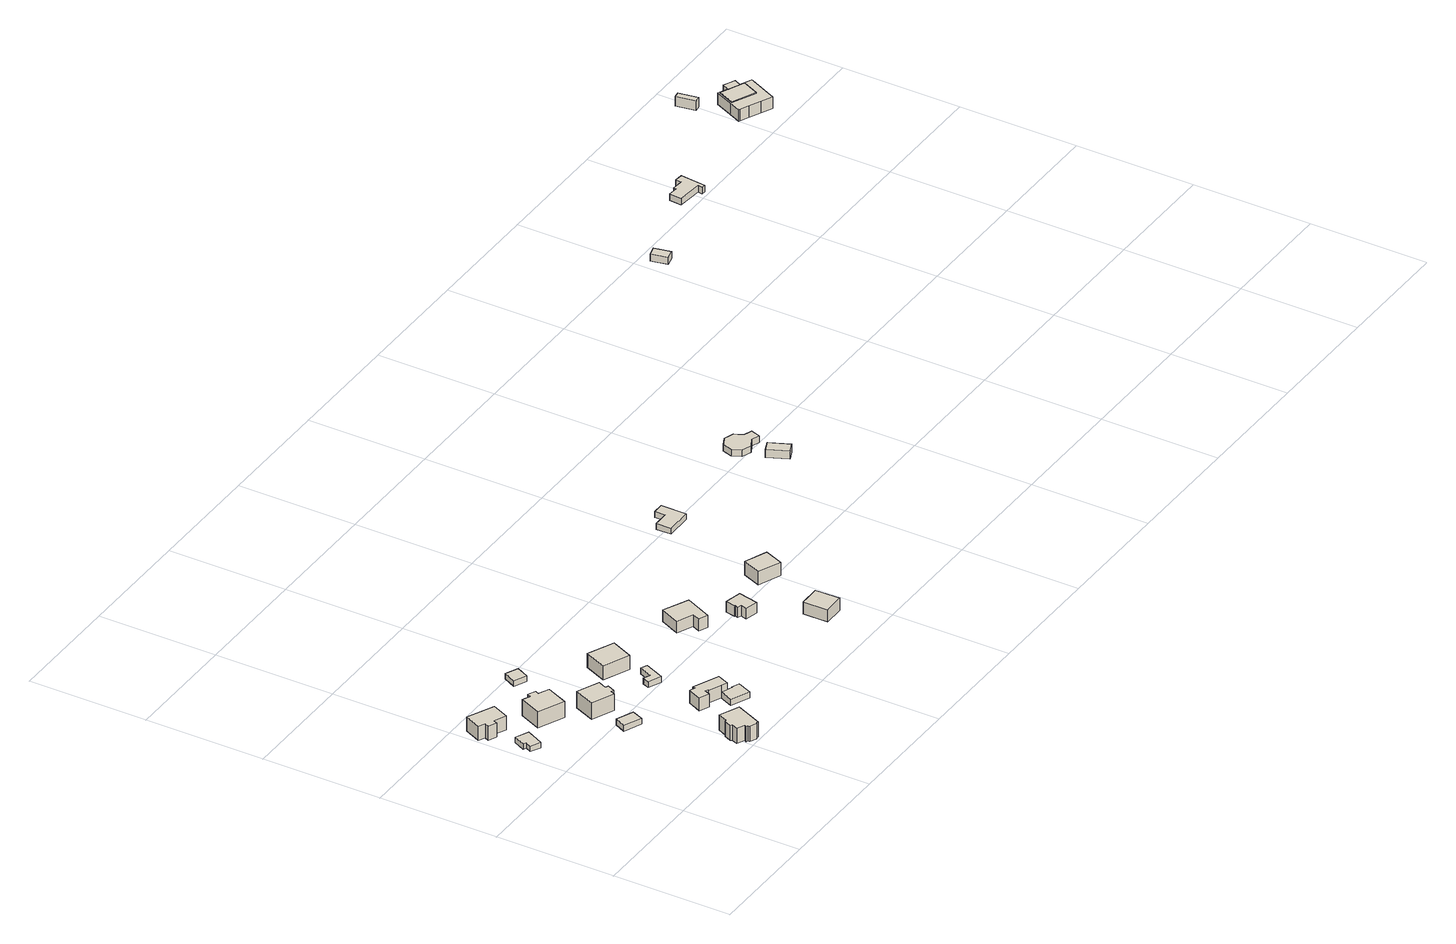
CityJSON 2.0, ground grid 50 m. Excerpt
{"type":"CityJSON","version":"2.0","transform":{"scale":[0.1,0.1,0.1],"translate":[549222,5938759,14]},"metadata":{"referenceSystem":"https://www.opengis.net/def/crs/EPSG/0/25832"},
"CityObjects":{
"building1":{"type":"Building","attributes":{"Gemeindeschluessel":"02200227","Geometrietyp2DReferenz":"3000","BezugspunktDach":"2000","function":"31001_1310","measuredHeight":2.78,"storeysAboveGround":1},"address":[{"country":"Germany","locality":"Hamburg","postcode":"22559"}],"geometry":[{"type":"Solid","lod":"1","boundaries":[[[[0,1,2,3,4,5]],[[6,7,8,9,10,11]],[[4,6,11,5]],[[3,7,6,4]],[[2,8,7,3]],[[1,9,8,2]],[[0,10,9,1]],[[5,11,10,0]]]]}]},
"building2":{"type":"Building","attributes":{"Gemeindeschluessel":"02200227","Geometrietyp2DReferenz":"3000","BezugspunktDach":"2000","function":"31001_1010","measuredHeight":8.34,"storeysAboveGround":1},"address":[{"country":"Germany","locality":"Hamburg","thoroughfareNumber":"13","thoroughfareName":"Wespenstieg","postcode":"22559"}],"geometry":[{"type":"Solid","lod":"1","boundaries":[[[[12,13,14,15,16,17,18,19]],[[20,21,22,23,24,25,26,27]],[[18,20,27,19]],[[17,21,20,18]],[[16,22,21,17]],[[15,23,22,16]],[[14,24,23,15]],[[13,25,24,14]],[[12,26,25,13]],[[19,27,26,12]]]]}]},
"building3":{"type":"Building","attributes":{"Gemeindeschluessel":"02200227","Geometrietyp2DReferenz":"3000","BezugspunktDach":"2000","function":"31001_1010","measuredHeight":10.02,"storeysAboveGround":1},"address":[{"country":"Germany","locality":"Hamburg","thoroughfareNumber":"11","thoroughfareName":"Wespenstieg","postcode":"22559"}],"geometry":[{"type":"Solid","lod":"1","boundaries":[[[[28,29,30,31,32,33,34,35]],[[36,37,38,39,40,41,42,43]],[[34,36,43,35]],[[33,37,36,34]],[[32,38,37,33]],[[31,39,38,32]],[[30,40,39,31]],[[29,41,40,30]],[[28,42,41,29]],[[35,43,42,28]]]]}]},
"building4":{"type":"Building","attributes":{"Gemeindeschluessel":"02200227","Geometrietyp2DReferenz":"3000","BezugspunktDach":"2000","function":"31001_2460","measuredHeight":2.97,"storeysAboveGround":1},"address":[{"country":"Germany","locality":"Hamburg","thoroughfareName":"Wespenstieg","postcode":"22559"}],"geometry":[{"type":"Solid","lod":"1","boundaries":[[[[44,45,46,47]],[[48,49,50,51]],[[46,48,51,47]],[[45,49,48,46]],[[44,50,49,45]],[[47,51,50,44]]]]}]},
"building5":{"type":"Building","attributes":{"Gemeindeschluessel":"02200227","Geometrietyp2DReferenz":"3000","BezugspunktDach":"2000","function":"31001_1010","measuredHeight":7.99,"storeysAboveGround":1},"address":[{"country":"Germany","locality":"Hamburg","thoroughfareNumber":"10a","thoroughfareName":"Hummelstieg","postcode":"22559"}],"geometry":[{"type":"Solid","lod":"1","boundaries":[[[[52,53,54,55,56,57,58,59,60,61,62,63,64,65]],[[66,67,68,69,70,71,72,73,74,75,76,77,78,79]],[[64,66,79,65]],[[63,67,66,64]],[[62,68,67,63]],[[61,69,68,62]],[[60,70,69,61]],[[59,71,70,60]],[[58,72,71,59]],[[57,73,72,58]],[[56,74,73,57]],[[55,75,74,56]],[[54,76,75,55]],[[53,77,76,54]],[[52,78,77,53]],[[65,79,78,52]]]]}]},
"building6":{"type":"Building","attributes":{"Gemeindeschluessel":"02200227","Geometrietyp2DReferenz":"3000","BezugspunktDach":"2000","function":"31001_1010","measuredHeight":10.32,"storeysAboveGround":1},"address":[{"country":"Germany","locality":"Hamburg","thoroughfareNumber":"9","thoroughfareName":"Wespenstieg","postcode":"22559"}],"geometry":[{"type":"Solid","lod":"1","boundaries":[[[[80,81,82,83,84,85,86,87]],[[88,89,90,91,92,93,94,95]],[[86,88,95,87]],[[85,89,88,86]],[[84,90,89,85]],[[83,91,90,84]],[[82,92,91,83]],[[81,93,92,82]],[[80,94,93,81]],[[87,95,94,80]]]]}]},
"building7":{"type":"Building","attributes":{"Gemeindeschluessel":"02200227","Geometrietyp2DReferenz":"3000","BezugspunktDach":"2000","function":"31001_2460","measuredHeight":2.4,"storeysAboveGround":1},"address":[{"country":"Germany","locality":"Hamburg","thoroughfareName":"Wespenstieg","postcode":"22559"}],"geometry":[{"type":"Solid","lod":"1","boundaries":[[[[96,97,98,99]],[[100,101,102,103]],[[98,100,103,99]],[[97,101,100,98]],[[96,102,101,97]],[[99,103,102,96]]]]}]},
"building8":{"type":"Building","attributes":{"Gemeindeschluessel":"02200227","Geometrietyp2DReferenz":"3000","BezugspunktDach":"2000","function":"31001_1010","measuredHeight":6.11,"storeysAboveGround":1},"address":[{"country":"Germany","locality":"Hamburg","thoroughfareNumber":"5","thoroughfareName":"Wespenstieg","postcode":"22559"}],"geometry":[{"type":"Solid","lod":"1","boundaries":[[[[104,105,106,107,108,109,110,111,112,113,114]],[[115,116,117,118,119,120,121,122,123,124,125]],[[113,115,125,114]],[[112,116,115,113]],[[111,117,116,112]],[[110,118,117,111]],[[109,119,118,110]],[[108,120,119,109]],[[107,121,120,108]],[[106,122,121,107]],[[105,123,122,106]],[[104,124,123,105]],[[114,125,124,104]]]]}]},
"building9":{"type":"Building","attributes":{"Gemeindeschluessel":"02200227","Geometrietyp2DReferenz":"3000","BezugspunktDach":"2000","function":"31001_2460","measuredHeight":2.77,"storeysAboveGround":1},"address":[{"country":"Germany","locality":"Hamburg","thoroughfareName":"Wespenstieg","postcode":"22559"}],"geometry":[{"type":"Solid","lod":"1","boundaries":[[[[126,127,128,129,130,131,132]],[[133,134,135,136,137,138,139]],[[131,133,139,132]],[[130,134,133,131]],[[129,135,134,130]],[[128,136,135,129]],[[127,137,136,128]],[[126,138,137,127]],[[132,139,138,126]]]]}]},
"building10":{"type":"Building","attributes":{"Gemeindeschluessel":"02200227","Geometrietyp2DReferenz":"3000","BezugspunktDach":"2000","function":"31001_2460","measuredHeight":3.55,"storeysAboveGround":1},"address":[{"country":"Germany","locality":"Hamburg","thoroughfareName":"Wespenstieg","postcode":"22559"}],"geometry":[{"type":"Solid","lod":"1","boundaries":[[[[140,141,142,143,144,145]],[[146,147,148,149,150,151]],[[144,146,151,145]],[[143,147,146,144]],[[142,148,147,143]],[[141,149,148,142]],[[140,150,149,141]],[[145,151,150,140]]]]}]},
"building11":{"type":"Building","attributes":{"Gemeindeschluessel":"02200227","Geometrietyp2DReferenz":"3000","BezugspunktDach":"2000","function":"31001_1010","measuredHeight":8.36,"storeysAboveGround":1},"address":[{"country":"Germany","locality":"Hamburg","thoroughfareNumber":"7","thoroughfareName":"Wespenstieg","postcode":"22559"}],"geometry":[{"type":"Solid","lod":"1","boundaries":[[[[152,153,154,155]],[[156,157,158,159]],[[154,156,159,155]],[[153,157,156,154]],[[152,158,157,153]],[[155,159,158,152]]]]}]},
"building12":{"type":"Building","attributes":{"Gemeindeschluessel":"02200227","Geometrietyp2DReferenz":"3000","BezugspunktDach":"2000","function":"31001_1010","measuredHeight":8.3,"storeysAboveGround":1},"address":[{"country":"Germany","locality":"Hamburg","thoroughfareNumber":"3","thoroughfareName":"Wespenstieg","postcode":"22559"}],"geometry":[{"type":"Solid","lod":"1","boundaries":[[[[160,161,162,163,164,165]],[[166,167,168,169,170,171]],[[164,166,171,165]],[[163,167,166,164]],[[162,168,167,163]],[[161,169,168,162]],[[160,170,169,161]],[[165,171,170,160]]]]}]},
"building13":{"type":"Building","attributes":{"Gemeindeschluessel":"02200227","Geometrietyp2DReferenz":"3000","BezugspunktDach":"2000","function":"31001_1010","measuredHeight":4.56,"storeysAboveGround":1},"address":[{"country":"Germany","locality":"Hamburg","thoroughfareNumber":"1a","thoroughfareName":"Wespenstieg","postcode":"22559"}],"geometry":[{"type":"Solid","lod":"1","boundaries":[[[[172,173,174,175,176,177,178,179]],[[180,181,182,183,184,185,186,187]],[[178,180,187,179]],[[177,181,180,178]],[[176,182,181,177]],[[175,183,182,176]],[[174,184,183,175]],[[173,185,184,174]],[[172,186,185,173]],[[179,187,186,172]]]]}]},
"building14":{"type":"Building","attributes":{"Gemeindeschluessel":"02200227","Geometrietyp2DReferenz":"3000","BezugspunktDach":"2000","function":"31001_1010","measuredHeight":7.18,"storeysAboveGround":1},"address":[{"country":"Germany","locality":"Hamburg","thoroughfareNumber":"147","thoroughfareName":"Sandmoorweg","postcode":"22559"}],"geometry":[{"type":"Solid","lod":"1","boundaries":[[[[188,189,190,191]],[[192,193,194,195]],[[190,192,195,191]],[[189,193,192,190]],[[188,194,193,189]],[[191,195,194,188]]]]}]},
"building15":{"type":"Building","attributes":{"Gemeindeschluessel":"02200227","Geometrietyp2DReferenz":"3000","BezugspunktDach":"2000","function":"31001_1010","measuredHeight":8.28,"storeysAboveGround":1},"address":[{"country":"Germany","locality":"Hamburg","thoroughfareNumber":"1","thoroughfareName":"Wespenstieg","postcode":"22559"}],"geometry":[{"type":"Solid","lod":"1","boundaries":[[[[196,197,198,199]],[[200,201,202,203]],[[198,200,203,199]],[[197,201,200,198]],[[196,202,201,197]],[[199,203,202,196]]]]}]},
"building16":{"type":"Building","attributes":{"Gemeindeschluessel":"02200227","Geometrietyp2DReferenz":"3000","BezugspunktDach":"2000","function":"31001_2080","measuredHeight":2.9,"storeysAboveGround":1},"address":[{"country":"Germany","locality":"Hamburg","thoroughfareName":"Sandmoorweg","postcode":"22559"}],"geometry":[{"type":"Solid","lod":"1","boundaries":[[[[204,205,206,207,208,209]],[[210,211,212,213,214,215]],[[208,210,215,209]],[[207,211,210,208]],[[206,212,211,207]],[[205,213,212,206]],[[204,214,213,205]],[[209,215,214,204]]]]}]},
"building17":{"type":"Building","attributes":{"Gemeindeschluessel":"02200227","Geometrietyp2DReferenz":"3000","BezugspunktDach":"2000","function":"31001_3260","measuredHeight":3.91,"storeysAboveGround":1},"address":[{"country":"Germany","locality":"Hamburg","thoroughfareName":"Sandmoorweg","postcode":"22559"}],"geometry":[{"type":"Solid","lod":"1","boundaries":[[[[216,217,218,219]],[[220,221,222,223]],[[218,220,223,219]],[[217,221,220,218]],[[216,222,221,217]],[[219,223,222,216]]]]}]},
"building18":{"type":"Building","attributes":{"Gemeindeschluessel":"02200227","Geometrietyp2DReferenz":"3000","BezugspunktDach":"2000","function":"31001_3260","measuredHeight":3.44,"storeysAboveGround":1},"address":[{"country":"Germany","locality":"Hamburg","thoroughfareName":"Sandmoorweg","postcode":"22559"}],"geometry":[{"type":"Solid","lod":"1","boundaries":[[[[224,225,226,227,228,229,230,231,232,233]],[[234,235,236,237,238,239,240,241,242,243]],[[232,234,243,233]],[[231,235,234,232]],[[230,236,235,231]],[[229,237,236,230]],[[228,238,237,229]],[[227,239,238,228]],[[226,240,239,227]],[[225,241,240,226]],[[224,242,241,225]],[[233,243,242,224]]]]}]},
"building19":{"type":"Building","attributes":{"Gemeindeschluessel":"02200227","Geometrietyp2DReferenz":"3000","BezugspunktDach":"2000","function":"31001_3260","measuredHeight":3.34,"storeysAboveGround":1},"address":[{"country":"Germany","locality":"Hamburg","thoroughfareName":"Sandmoorweg","postcode":"22559"}],"geometry":[{"type":"Solid","lod":"1","boundaries":[[[[244,245,246,247]],[[248,249,250,251]],[[246,248,251,247]],[[245,249,248,246]],[[244,250,249,245]],[[247,251,250,244]]]]}]},
"building20":{"type":"Building","attributes":{"Gemeindeschluessel":"02200227","Geometrietyp2DReferenz":"3000","BezugspunktDach":"2000","function":"31001_3260","measuredHeight":3.31,"storeysAboveGround":1},"address":[{"country":"Germany","locality":"Hamburg","thoroughfareName":"Sandmoorweg","postcode":"22559"}],"geometry":[{"type":"Solid","lod":"1","boundaries":[[[[252,253,254,255,256,257,258,259,260,261]],[[262,263,264,265,266,267,268,269,270,271]],[[260,262,271,261]],[[259,263,262,260]],[[258,264,263,259]],[[257,265,264,258]],[[256,266,265,257]],[[255,267,266,256]],[[254,268,267,255]],[[253,269,268,254]],[[252,270,269,253]],[[261,271,270,252]]]]}]},
"building21":{"type":"Building","attributes":{"Gemeindeschluessel":"02200227","Geometrietyp2DReferenz":"3000","BezugspunktDach":"2000","function":"51009_1610","measuredHeight":4.38},"address":[{"country":"Germany","locality":"Hamburg","postcode":"22559"}],"geometry":[{"type":"Solid","lod":"1","boundaries":[[[[272,273,274,275]],[[276,277,278,279]],[[274,276,279,275]],[[273,277,276,274]],[[272,278,277,273]],[[275,279,278,272]]]]}]},
"building22":{"type":"Building","attributes":{"Gemeindeschluessel":"02200227","Geometrietyp2DReferenz":"3000","BezugspunktDach":"2000","function":"51009_1610","measuredHeight":5.76},"address":[{"country":"Germany","locality":"Hamburg","postcode":"22559"}],"geometry":[{"type":"Solid","lod":"1","boundaries":[[[[280,281,282,283,284,285,286,287,288,289,290,291,292,293,294,295],[296,297,298,299,300,301,302,303,304,305,306]],[[307,308,309,310,311,312,313,314,315,316,317,318,319,320,321,322],[323,324,325,326,327,328,329,330,331,332,333]],[[294,307,322,295]],[[293,308,307,294]],[[292,309,308,293]],[[291,310,309,292]],[[290,311,310,291]],[[289,312,311,290]],[[288,313,312,289]],[[287,314,313,288]],[[286,315,314,287]],[[285,316,315,286]],[[284,317,316,285]],[[283,318,317,284]],[[282,319,318,283]],[[281,320,319,282]],[[280,321,320,281]],[[295,322,321,280]],[[305,323,333,306]],[[304,324,323,305]],[[303,325,324,304]],[[302,326,325,303]],[[301,327,326,302]],[[300,328,327,301]],[[299,329,328,300]],[[298,330,329,299]],[[297,331,330,298]],[[296,332,331,297]],[[306,333,332,296]]]]}]},
"building23":{"type":"Building","attributes":{"Gemeindeschluessel":"02200227","Geometrietyp2DReferenz":"3000","BezugspunktDach":"2000","function":"31001_3260","measuredHeight":5.76,"storeysAboveGround":1},"address":[{"country":"Germany","locality":"Hamburg","thoroughfareName":"Sandmoorweg","postcode":"22559"}],"geometry":[{"type":"Solid","lod":"1","boundaries":[[[[334,335,336,337,338]],[[339,340,341,342,343]],[[337,339,343,338]],[[336,340,339,337]],[[335,341,340,336]],[[334,342,341,335]],[[338,343,342,334]]]]}]}
},
"vertices":[
[115,728,14],[80,655,14],[38,675,14],[50,700,14],[37,706,14],[60,754,14],[37,706,38],[50,700,38],[38,675,38],[80,655,38],[115,728,38],[60,754,38],
[36,947,13],[148,895,13],[117,825,13],[66,849,13],[58,831,13],[23,847,13],[32,865,13],[5,878,13],[32,865,75],[23,847,75],[58,831,75],[66,849,75],[117,825,75],[148,895,75],[36,947,75],[5,878,75],
[296,807,17],[289,791,17],[333,771,17],[292,680,17],[182,730,17],[223,821,17],[256,806,17],[264,822,17],[256,806,87],[223,821,87],[182,730,87],[292,680,87],[333,771,87],[289,791,87],[296,807,87],[264,822,87],
[401,415,16],[327,447,16],[349,494,16],[421,463,16],[349,494,41],[327,447,41],[401,415,41],[421,463,41],
[540,6,12],[511,19,12],[510,26,12],[503,29,12],[508,38,12],[474,53,12],[485,78,12],[481,84,12],[494,113,12],[501,115,12],[518,154,12],[601,117,12],[552,7,12],[546,10,12],[552,7,79],[601,117,79],[518,154,79],[501,115,79],[494,113,79],[481,84,79],[485,78,79],[474,53,79],[508,38,79],[503,29,79],[510,26,79],[511,19,79],[540,6,79],[546,10,79],
[372,676,15],[464,635,15],[449,599,15],[461,594,15],[447,562,15],[435,567,15],[427,548,15],[334,589,15],[427,548,88],[435,567,88],[447,562,88],[461,594,88],[449,599,88],[464,635,88],[372,676,88],[334,589,88],
[404,1001,12],[456,977,12],[432,925,12],[379,949,12],[432,925,36],[456,977,36],[404,1001,36],[379,949,36],
[702,255,12],[651,277,12],[652,280,12],[640,286,12],[630,263,12],[590,281,12],[615,338,12],[637,328,12],[641,339,12],[748,292,12],[727,243,12],[748,292,69],[641,339,69],[637,328,69],[615,338,69],[590,281,69],[630,263,69],[640,286,69],[652,280,69],[651,277,69],[702,255,69],[727,243,69],
[702,255,13],[727,243,13],[747,235,13],[748,238,13],[781,224,13],[755,165,13],[677,199,13],[755,165,41],[781,224,41],[748,238,41],[747,235,41],[727,243,41],[702,255,41],[677,199,41],
[624,521,12],[636,548,12],[664,536,12],[688,591,12],[715,579,12],[679,497,12],[715,579,38],[688,591,38],[664,536,38],[636,548,38],[624,521,38],[679,497,38],
[623,780,13],[732,731,13],[691,640,13],[582,689,13],[691,640,75],[732,731,75],[623,780,75],[582,689,75],
[1035,550,16],[1049,581,16],[982,612,16],[1020,694,16],[1125,645,16],[1073,533,16],[1125,645,68],[1020,694,68],[982,612,68],[1049,581,68],[1035,550,68],[1073,533,68],
[1194,489,11],[1191,489,11],[1200,531,11],[1271,515,11],[1252,431,11],[1199,443,11],[1205,470,11],[1190,474,11],[1205,470,57],[1199,443,57],[1252,431,57],[1271,515,57],[1200,531,57],[1191,489,57],[1194,489,57],[1190,474,57],
[1410,274,20],[1412,170,20],[1324,169,20],[1323,273,20],[1324,169,74],[1412,170,74],[1410,274,74],[1323,273,74],
[1439,594,16],[1533,555,16],[1502,478,16],[1407,517,16],[1502,478,75],[1533,555,75],[1439,594,75],[1407,517,75],
[1529,1026,16],[1595,1027,16],[1594,1071,16],[1640,1071,16],[1641,964,16],[1530,963,16],[1641,964,42],[1640,1071,42],[1594,1071,42],[1595,1027,42],[1529,1026,42],[1530,963,42],
[2188,945,13],[2225,861,13],[2183,842,13],[2145,926,13],[2183,842,48],[2225,861,48],[2188,945,48],[2145,926,48],
[2183,1007,14],[2146,988,14],[2106,1002,14],[2088,1039,14],[2101,1080,14],[2139,1098,14],[2179,1085,14],[2197,1048,14],[2231,1036,14],[2218,996,14],[2231,1036,42],[2197,1048,42],[2179,1085,42],[2139,1098,42],[2101,1080,42],[2088,1039,42],[2106,1002,42],[2146,988,42],[2183,1007,42],[2218,996,42],
[3086,1968,6],[3101,1898,6],[3063,1890,6],[3047,1958,6],[3063,1890,37],[3101,1898,37],[3086,1968,37],[3047,1958,37],
[3512,2013,15],[3515,2032,15],[3411,2043,15],[3416,2094,15],[3455,2090,15],[3456,2102,15],[3504,2097,15],[3506,2122,15],[3540,2118,15],[3529,2011,15],[3540,2118,44],[3506,2122,44],[3504,2097,44],[3456,2102,44],[3455,2090,44],[3416,2094,44],[3411,2043,44],[3515,2032,44],[3512,2013,44],[3529,2011,44],
[3981,2397,17],[3995,2316,17],[3970,2312,17],[3957,2393,17],[3970,2312,59],[3995,2316,59],[3981,2397,59],[3957,2393,59],
[4148,2126,18],[4125,2076,18],[4076,2099,18],[4028,2122,18],[3992,2139,18],[3988,2140,18],[4011,2190,18],[4045,2264,18],[4085,2245,18],[4086,2245,18],[4099,2273,18],[4123,2262,18],[4147,2251,18],[4134,2222,18],[4183,2200,18],[4180,2194,18],[4107,2228,18],[4083,2240,18],[4057,2251,18],[4048,2256,18],[4016,2187,18],[4051,2171,18],[4099,2148,18],[4115,2141,18],[4147,2209,18],[4147,2210,18],[4131,2217,18],[4183,2200,69],[4134,2222,69],[4147,2251,69],[4123,2262,69],[4099,2273,69],[4086,2245,69],[4085,2245,69],[4045,2264,69],[4011,2190,69],[3988,2140,69],[3992,2139,69],[4028,2122,69],[4076,2099,69],[4125,2076,69],[4148,2126,69],[4180,2194,69],[4147,2210,69],[4147,2209,69],[4115,2141,69],[4099,2148,69],[4051,2171,69],[4016,2187,69],[4048,2256,69],[4057,2251,69],[4083,2240,69],[4107,2228,69],[4131,2217,69],
[4048,2256,19],[4057,2251,19],[4147,2210,19],[4115,2141,19],[4016,2187,19],[4115,2141,72],[4147,2210,72],[4057,2251,72],[4048,2256,72],[4016,2187,72]
]}
